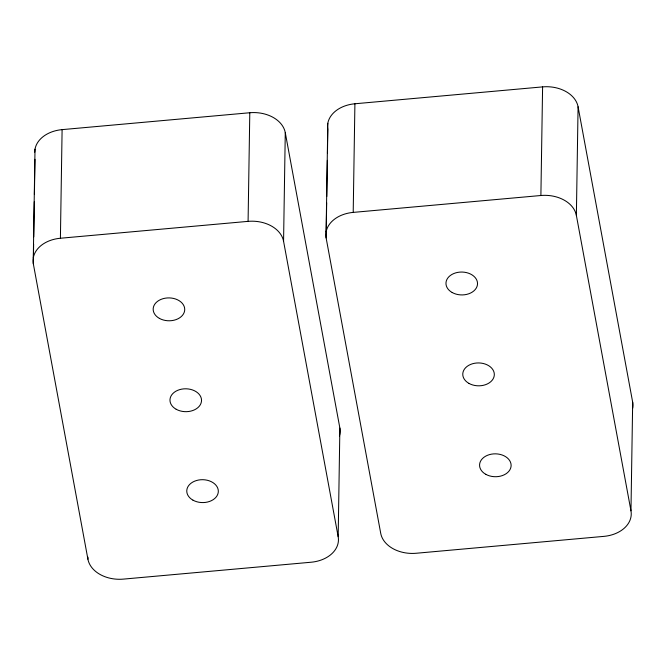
<?xml version="1.0" encoding="UTF-8"?>
<svg xmlns="http://www.w3.org/2000/svg" width="666" height="666" viewBox="0 0 666 666"><rect width="100%" height="100%" fill="white"/><g stroke="black" fill="none" stroke-linecap="round" stroke-linejoin="round"><path stroke-width="1" d="M33.3 257.809L35.007 149.192M34.749 152.173A31.56 22.894 0.9 0 1 62.104 129.629L249.792 112.745A31.56 22.894 0.9 0 1 285.273 132.651L339.876 428.072L338.17 536.688A31.56 22.894 0.9 0 1 311.089 562.229L123.401 579.112A31.56 22.894 0.9 0 1 87.92 559.207L33.325 263.786L33.633 244.131M33.741 236.888L34.299 201.715M34.407 194.48L34.965 159.307M33.325 263.786A31.56 22.894 0.9 0 1 60.406 238.245L62.104 129.629M87.92 559.207L87.954 557.134M338.17 536.688L283.566 241.275A31.56 22.894 0.9 0 0 248.085 221.362L249.792 112.745M283.566 241.275L285.273 132.651M326.107 231.951L327.814 123.335M327.456 153.105L327.83 129.312A31.56 22.894 0.9 0 1 354.911 103.771L542.599 86.888A31.56 22.894 0.9 0 1 578.08 106.793L632.675 402.214L630.968 510.83A31.56 22.894 0.9 0 1 603.895 536.371L416.208 553.255A31.56 22.894 0.9 0 1 380.727 533.349L326.124 237.929L326.673 202.755M326.773 196.553L327.347 160.339M326.124 237.929A31.56 22.894 0.9 0 1 353.205 212.396L354.911 103.771M630.968 510.83L576.373 215.418A31.56 22.894 0.9 0 0 540.892 195.504L542.599 86.888M576.373 215.418L578.08 106.793M60.406 238.245L248.085 221.362M353.205 212.396L540.892 195.504M632.675 402.214A31.56 22.894 0.9 0 1 632.7 408.191M339.876 428.072A31.56 22.894 0.9 0 1 339.427 436.005M452.172 292.516A15.784 11.447 0.9 0 0 477.397 285.065A15.784 11.447 0.9 0 0 455.669 272.877A15.784 11.447 0.9 0 0 452.172 292.516M468.972 383.408A15.784 11.447 0.9 0 0 494.197 375.965A15.784 11.447 0.9 0 0 472.469 363.769A15.784 11.447 0.9 0 0 468.972 383.408M485.772 474.309A15.784 11.447 0.9 0 0 510.997 466.858A15.784 11.447 0.9 0 0 489.269 454.67A15.784 11.447 0.9 0 0 485.772 474.309M192.974 500.166A15.784 11.447 0.9 0 0 218.198 492.715A15.784 11.447 0.9 0 0 196.47 480.527A15.784 11.447 0.9 0 0 192.974 500.166M176.174 409.265A15.784 11.447 0.9 0 0 201.398 401.823A15.784 11.447 0.9 0 0 179.67 389.627A15.784 11.447 0.9 0 0 176.174 409.265M159.374 318.373A15.784 11.447 0.9 0 0 184.599 310.922A15.784 11.447 0.9 0 0 162.87 298.734A15.784 11.447 0.9 0 0 159.374 318.373"/></g></svg>
